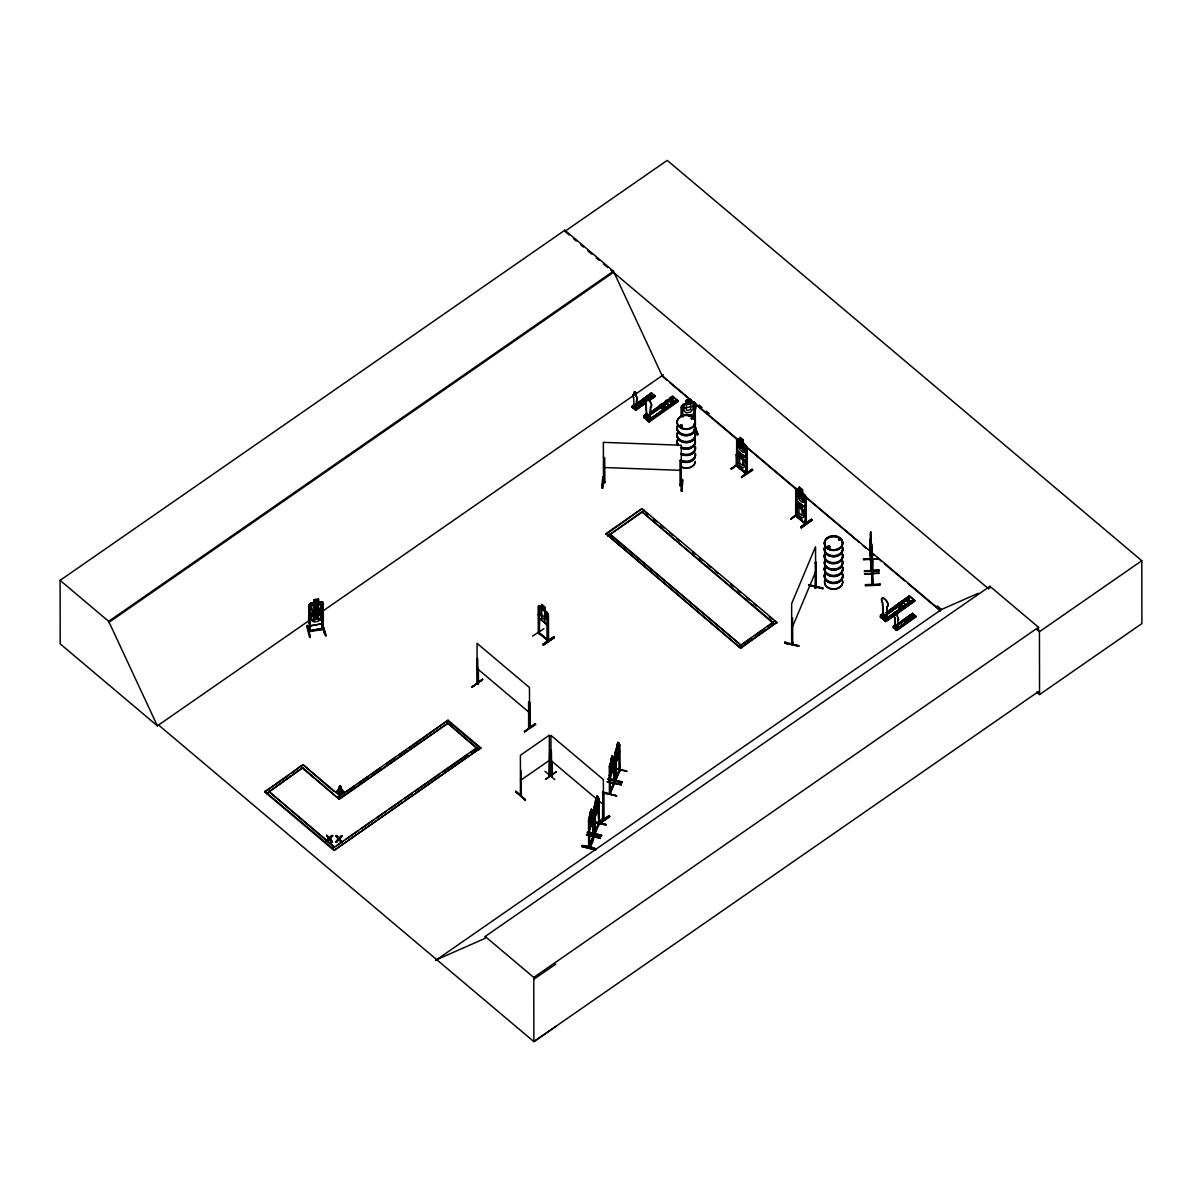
<?xml version="1.0" encoding="UTF-8"?>
<svg xmlns="http://www.w3.org/2000/svg" width="1202" height="1202" viewBox="0 0 1202 1202"><rect width="100%" height="100%" fill="white"/><g stroke="black" fill="none" stroke-linecap="round" stroke-linejoin="round"><path stroke-width="1.5" d="M870.819 534.77L870.804 541.982M870.714 558.915L870.624 560.883L870.864 558.915M872.171 567.78L871.54 554.603M521.322 794.762L520.376 794.732L521.292 794.732M520.917 770.212L521.383 795.664L520.481 795.619M603.389 457.241L604.681 457.661L604.876 482.813L604.606 481.386L603.269 481.461M603.494 476.458L602.953 488.162L602.142 488.132L602.788 476.893L602.142 488.117L603.584 476.458L602.773 476.954M604.876 482.167L603.284 481.912M603.434 481.461L603.554 482.888L603.344 442.351L681.309 445.236L681.218 485.773L680.062 485.713L680.016 460.471L681.369 460.126A9.105 6.972 -0.1 0 0 695.357 454.702M679.911 484.947L681.564 484.361M681.369 460.126L680.016 460.471M680.242 485.172L681.564 485.277M682.045 491.062L682.601 479.838L682.045 491.092L681.233 491.062L681.895 479.343L681.369 490.987M636.174 407.673L636.609 399.981A3.26 1.427 54.7 0 0 636.158 396.299L636.264 393.625L634.761 391.867M636.158 396.299L636.309 396.194A3.26 1.427 54.7 0 1 636.76 399.875L636.324 407.568L633.965 405.855L633.634 397.291A3.26 1.427 54.7 0 1 634.085 394.361L633.935 394.481A3.26 1.427 54.7 0 0 633.484 397.396L633.634 397.291M650.522 406.967L649.846 418.521L646.541 415.772L645.835 403.091A4.883 2.134 54.7 0 1 645.82 398.643A4.883 2.134 54.7 0 1 650.507 402.52A4.883 2.134 54.7 0 1 650.522 406.967L650.748 406.802A4.883 2.134 54.7 0 0 650.733 402.354A4.883 2.134 54.7 0 0 646.045 398.493A4.883 2.134 54.7 0 0 646.06 402.94L646.766 415.622L650.072 418.356L650.748 406.802M886.415 618.068L887.091 606.529A4.883 2.134 54.7 0 0 887.076 602.082A4.883 2.134 54.7 0 0 882.388 598.205A4.883 2.134 54.7 0 0 882.403 602.653L883.109 615.334L886.415 618.068L887.316 606.364A4.883 2.134 54.7 0 0 887.301 601.917A4.883 2.134 54.7 0 0 882.614 598.055A4.883 2.134 54.7 0 0 882.614 602.487L883.335 615.184L886.64 617.918M897.113 613.215L897.443 616.476A3.26 1.427 54.7 0 1 897.909 620.157L897.308 627.97L895.099 626.137L894.634 617.678A3.26 1.427 54.7 0 1 895.084 614.763L895.55 611.923M335.583 792.028L340.226 788.557M342.029 794.537L337.446 797.722L448.03 720.208L480.785 747.839L334.036 850.445L264.695 791.938L302.964 764.607L339.775 795.649L344.749 792.373L340.572 788.572M651.364 417.274L651.364 418.581L648.419 420.67L648.419 419.363L651.754 417.59L651.754 419.228L647.668 415.126M870.023 549.179L870.023 542.222L870.113 543.499M870.564 560.688L871.089 558.675M870.579 559.501L870.609 559.681M872.126 569.493L871.3 568.561L872.066 570.619L871.675 550.666M872.306 574.661C870.158 573.279 873.163 572.573 871.6 573.865M872.231 583.856L872.952 583.616M872.847 558.569L872.472 584.863L872.412 557.743C872.787 547.466 870.999 562.761 872.276 555.429M592.601 822.484L592.902 818.292L592.601 822.484L589.01 830.657L589.145 818.186L588.484 820.485M619.03 755.487L619.481 751.34L619.03 755.487L615.439 763.676L614.913 753.489L619.315 743.001L619.571 771.188L620.127 769.13L619.586 769.881M815.737 587.402L815.662 586.11L815.662 588.334L815.542 546.715L791.652 603.584L791.667 644.122L792.163 642.935M792.629 642.289C791.307 644.317 792.614 640.786 792.719 643.19L792.554 618.023L791.667 618.865L792.554 618.023M792.629 643.295L792.238 644.227L792.268 643.19M816.128 587.387L815.211 588.109M784.906 642.108L798.894 645.85L784.681 643.1L784.936 641.988M798.849 645.865L784.681 643.1L798.669 646.33M581.708 846.463L595.636 849.889L581.708 846.463C581.392 843.984 597.184 847.711 595.636 849.904M581.918 845.907L595.831 849.393M601.526 835.39L587.598 831.964L601.556 835.315L601.3 836.427L587.372 832.941L601.316 836.367M622.065 782.893L608.137 779.422L608.377 778.37M622.29 781.916L608.377 778.4L622.32 782.322L608.137 779.467L622.32 782.322M338.949 793.831L339.941 785.853L342.765 791.998L340.271 794.056L337.972 793.14L339.79 785.973M588.634 847.29L588.529 820.41M592.616 837.809C596.387 834.323 588.995 852.699 588.935 845.637C588.349 852.699 598.07 823.37 589.175 845.712M593.623 836.322L592.586 837.058L593.728 836.231M594.284 832.896C608.122 804.994 595.275 829.545 594.344 834.068L594.344 806.963L595.907 799.24M598.776 822.604L598.866 824.196L609.654 816.609L609.113 815.632L598.326 823.205L609.159 815.692M598.28 823.415L598.341 824.347M609.94 792.193L613.922 782.442M614.387 783.719L613.831 758.327L614.087 784.47L614.072 783.554L609.444 794.026L609.294 766.891M619.09 770.422L615.033 779.542L616.145 778.821M615.995 754.45L615.108 755.292L615.995 754.45L616.175 779.632L615.108 780.549L614.958 753.414M616.07 779.722L615.154 779.527M616.085 778.731L615.559 779.482M620.052 770.242L619.496 744.849L619.09 771.068M870.248 548.067C870.789 545.317 870.113 553.025 870.023 549.344M743.046 439.962L743.061 443.057L744.714 445.416L744.714 451.186L743.076 452.328L739.996 449.848L738.344 446.032L738.328 440.263L739.981 440.563L739.981 437.197L743.272 439.857L743.167 443.042L746.577 446.708L746.622 473.738L736.571 465.76L736.691 438.73L740.086 440.473M743.272 470.463L746.202 472.656L745.931 447.505L746.848 448.241L746.998 473.468L737.427 465.474C733.836 463.942 744.534 472.596 745.105 472.762M745.601 472.055L746.893 473.333M745.601 472.972C747.374 475.872 745.841 469.606 745.871 472.566M795.964 515.793L805.761 523.636L805.716 496.636M804.844 522.029C805.595 523.561 803.988 521.848 805.731 522.81M634.746 406.336L633.77 406.922M634.596 406.441L634.701 405.57M647.337 416.643L647.082 419.573L646.21 416.087L646.931 416.989L647.127 415.591L647.983 415.742L646.992 416.763L645.549 415.561L645.564 418.311L645.82 415.381M645.97 416.869L646.706 417.154L646.315 416.012M882.523 616.19L883.26 616.716L882.929 615.529M882.568 616.461L882.764 615.83M884.882 615.484L883.876 615.108M894.634 626.723L895.415 627.053M896.211 626.392L894.679 626.783M895.625 628.706L895.625 626.873C894.018 626.828 896.016 626.242 896.166 626.047M871.044 540.975C871.781 546.67 871.059 540.885 870.473 532.741M478.005 684.494L477.449 658.35L477.479 683.487C478.351 681.669 477.329 686.853 478.381 683.262M478.396 684.178L477.705 683.502M548.443 615.619L547.165 615.139L547.21 640.441C548.247 636.369 548.668 643.355 547.586 640.02L547.541 614.883L548.443 615.619L548.578 640.846L538.421 632.042M539.277 633.785L538.406 633.123L539.277 632.868M528.625 726.369L530.037 727.736L529.857 702.569L528.97 701.818M529.902 726.789L528.91 725.963L528.91 726.879L528.985 711.133M551.448 775.5C553.806 776.131 550.14 773.382 551.598 775.515L551.357 761.542M603.269 819.944L602.397 818.307L603.795 819.734L603.75 794.582L602.863 793.846L602.518 819.418L603.93 818.832L602.908 818.066L602.397 819.223L603.524 820.08L603.359 779.572L550.937 735.354L550.997 775.936L552.289 776.086M602.518 818.382L603.524 819.163M603.81 819.674L603.419 819.073M870.518 558.825L871.48 570.68L871.375 558.78M871.33 569.673L872.051 569.508M871.826 546.309L871.66 574.917L871.57 572.873M872.051 570.424L870.684 560.087M872.081 572.858L872.968 584.713L872.382 582.82M872.291 583.706L873.103 583.796M525.214 800.231L515.643 791.232L525.244 800.141M525.484 799.57L515.643 791.232M525.469 799.961L515.583 791.742M870.729 554.603L870.488 555.685L870.218 547.511M871.119 547.526L870.699 542.267M871.976 562.341L872.036 556.586L872.306 562.671L872.216 561.755M905.301 619.901L905.767 621.028M907.42 620.172L906.849 621.058M679.716 425.884L680.738 425.027M680.257 426.184L680.407 425.583M681.97 426.154L681.789 425.177L680.302 425.223M828.884 547.256L829.245 546.054M828.178 547.391L829.47 546.91L827.893 546.489M839.567 539.563L839.206 538.857L838.47 539.833M839.206 539.097L839.161 539.788M839.417 538.902L839.717 539.998M337.867 791.141L339.941 785.853M592.556 810.193L591.519 812.642L591.414 809.292L589.942 812.792L589.265 818.652L589.16 847.665L588.725 846.524M595.666 802.395L594.825 834.188L594.795 833.001M615.709 757.44L616.446 758.162L618.549 750.664L617.843 742.295L615.694 751.656L615.589 780.669L615.709 779.617M337.972 793.14L339.805 786.288M581.948 845.397L595.876 848.807M616.596 795.874L602.713 791.878M337.567 792.148L339.745 786.138M635.122 406.171C633.845 403.872 634.356 411.685 634.476 406.577L633.289 405.87L633.289 407.703M646.586 416.688L646.886 415.757L647.728 416.268M647.352 415.426L647.577 416.298M882.463 614.763L883.906 616.19L883.65 619.135L883.816 615.199L880.645 617.407L884.477 615.529L884.266 614.643L884.296 615.83L882.809 616.401M895.475 626.167L894.664 626.918L895.61 626.738M321.595 628.616L309.245 630.719C308.523 633.694 309.004 627.76 310.537 630.734L323.188 628.12M815.166 588.214L815.572 561.995L816.203 587.192M816.053 562.115L815.166 562.957M791.712 644.017L792.118 643.055M808.916 585.419L823.115 588.154L809.141 584.803M612.179 755.773L612.885 764.141L610.781 771.639L610.03 765.133L612.329 755.818L612.284 759.123M612.284 756.043L610.706 759.273M616.371 748.891L617.948 742.566M616.671 746.758L617.543 743.617M609.79 764.682L613.185 756.494M595.756 799.36C599.332 791.592 594.254 799.961 595.756 802.455M591.564 809.337L589.942 812.792M590.242 813.739L591.114 810.614M595.907 800.262L596.778 797.136M609.85 767.808L609.925 794.146L613.426 783.899M589.01 818.201L593.037 810.028L593.142 838.185M594.674 804.724L598.085 796.535M589.175 818.246L590.242 812.717M598.205 796.716L597.184 799.165L597.078 795.814M614.327 758.447L613.426 759.288M619.992 744.97L619.09 745.811M593.157 835.961L593.322 838.11L593.067 811.846L593.698 837.253L592.706 837.043M594.75 807.849L594.674 833.091M598.326 799.33L599.212 798.489L598.806 824.707L598.326 799.33L598.806 824.707M589.566 821.447L588.679 822.288L589.566 821.447L589.611 846.584M593.548 811.966L592.661 812.807M598.806 799.45L599.212 798.489M621.359 784.53L607.205 781.721L621.179 784.951M614.147 784.485L613.801 756.524C617.903 760.01 601.962 802.681 613.816 764.818M615.439 763.676L619 755.472M587.372 833.016L587.613 831.889M589.01 830.657L592.421 822.438M598.716 804.844C599.227 810.223 589.731 828.073 598.085 808.961M609.94 792.839L610.09 793.936M615.604 778.716L619.586 768.964M615.154 780.444L620.142 770.061M609.985 794.041L614.372 783.599L613.471 783.524M620.022 770.121L615.755 780.459M588.725 847.44L593.112 836.998M594.389 833.963L598.776 823.52L598.055 796.686M599.047 824.527L599.302 823.52L594.87 834.083L595.23 807.969M593.833 822.183L606.259 824.572L594.073 821.567M791.697 628.736L815.587 571.867M737.577 466.436L737.262 465.429M539.533 605.868L538.316 606.063L538.286 632.928L538.887 631.711L539.413 633.785M538.751 607.551L539.307 633.694L539.653 619.075M550.907 774.764L552.229 776.131M550.877 775.756L551.898 776.522L551.342 750.364M695.237 410.874L693.704 414.209L688.415 415.396M688.445 415.622L693.87 414.435C695.057 411.189 698.302 403.016 693.689 401.949L690.609 402.625L690.609 399.545M633.544 406.757L633.935 406.967M634.866 406.141L634.626 406.141M316.021 606.214C317.343 604.11 307.156 601.962 315.194 607.145C308.478 613.065 314.623 612.269 316.201 607.671C318.049 611.848 323.744 610.571 317.148 606.875C324.285 600.324 316.592 602.938 316.216 606.154M321.625 623.868C325.366 612.975 320.093 633.153 322.001 628.751L323.218 628.586M321.565 614.042L323.098 610.691M309.169 612.99L310.627 615.845L321.685 614.132L323.263 610.691L323.248 602.382L321.52 601.661L310.717 603.449L313.992 602.818L313.977 599.723M546.94 624.634L539.443 618.219L538.331 614.357L539.337 618.279L546.955 624.694L548.052 622.305M741.559 445.506C741.093 443.222 747.704 444.68 742.355 446.813L744.549 452.252L741.694 446.934C740.071 450.465 736.901 446.483 740.988 445.687L738.914 440.488L741.634 445.521M800.592 495.314C801.343 492.97 806.347 495.014 801.599 496.787L803.822 502.135L800.938 496.922C799.495 500.498 796.055 496.471 800.231 495.66L798.158 490.461L800.757 495.329M746.187 470.658C743.948 477.254 748.425 463.672 746.172 462.409M795.589 512.773L796.61 516.68L804.303 522.99L805.43 520.631M804.303 522.99L805.535 520.751L805.295 512.473L796.671 504.374M746.487 454.912L745.36 457.271L746.592 455.017M795.829 497.072L796.851 500.979L804.604 507.244L805.731 504.885M804.604 507.244L805.836 504.99L805.821 496.681L804.664 494.653L796.866 488.523L795.814 488.778L797.031 488.583M634.431 406.546L634.13 406.381M306.645 626.062L309.53 637.045L310.326 636.399L309.605 636.97M307.336 625.491L310.236 636.82M307.336 625.836L310.131 636.895M549.254 775.35L548.923 774.974M520.421 795.739L520.406 755.277L549.329 735.203L549.344 776.342L549.389 775.56M682.39 426.139L680.422 426.68M682.33 426.53L682.42 425.628M691.165 418.176L692.487 418.161M691.3 418.792L692.172 418.912L691.961 417.875M829.665 547.556L829.65 546.399M598.581 822.679L599.392 822.754L598.806 823.791M599.047 823.61L609.639 816.549M822.919 588.589L808.946 585.209M626.843 771.474L612.9 768.033M586.471 835.044L600.429 838.44M633.98 391.972L635.482 392.243M471.71 687.168L482.498 679.581M545.603 779.181L556.391 771.609M790.615 519.114L796.686 514.711M310.341 630.539L310.266 631.546L310.236 605.883M310.341 631.456L310.432 630.088M323.098 602.442L323.293 629.412L323.278 628.496L321.745 628.796M792.313 644.032L792.073 617.903M609.775 793.05L610.346 767.928M609.699 793.035L609.94 791.923L610.09 793.019M603.284 482.378L604.907 482.423L603.404 482.768M679.926 484.301L680.107 485.653L681.384 485.653M882.929 615.619L883.605 616.325L883.65 615.274M331.527 835.51L329.498 837.749L332.638 835.54L330.039 838.891L332.263 841.971L331.091 841.926C330.174 834.939 324.615 845.487 329.363 839.492M338.994 838.11L342.134 835.901L339.52 839.236L341.759 842.332L340.572 842.286C339.64 834.594 332.248 848.146 338.318 838.711L336.124 835.675L337.296 835.721L338.994 838.635L341.007 835.856M336.785 842.136L338.844 839.852M884.762 615.514L884.281 614.853L884.672 615.649M329.498 837.749L326.628 835.315L328.822 838.365L326.178 841.235L327.29 841.265M327.064 840.799L328.822 838.365M330.039 838.891L332.638 835.54M335.674 842.106L338.318 838.711M339.52 839.236L342.134 835.901M690.774 402.49L690.759 399.395L686.147 400.431L686.207 403.647L681.549 405.66L681.504 416.583M597.033 799.135L597.77 798.413L597.048 808.42L595.681 811.681L594.93 810.959M644.467 399.244L644.618 400.732L646.12 400.296M905.422 619.871L906.909 619.616M310.702 625.761L321.7 623.838L310.702 625.761C308.613 622.32 307.186 615.89 310.702 613.155L313.932 612.75L314.022 603.975L318.41 603.299L318.44 611.998L320.784 612.644L320.799 618.414L318.455 621.269L314.068 621.99L311.724 619.901L311.709 614.117L314.053 612.704M309.395 614.643L310.807 613.366M681.714 426.44L682.105 425.463M691.571 417.95L691.39 418.236M691.661 418.251L692.127 417.965M839.672 539.848L838.635 539.097M309.124 604.576L310.627 603.239L309.124 604.576L309.245 631.636M339.971 786.408L342.465 793.004M745.465 457.181L737.607 451.005L736.571 438.805L737.788 438.61L745.42 444.68M737.607 451.005L745.39 457.015M746.577 446.708L745.3 444.755M746.848 448.241L745.571 447.775L745.601 462.154M737.367 466.421L737.021 464.408L730.876 468.87L737.517 464.934M737.442 464.738L731.297 469.156L737.517 464.408M741.544 476.999L752.152 469.246L752.692 470.207M752.121 469.231L741.484 477.464L752.692 470.192M752.272 469.802L741.484 476.939M803.958 495.389L803.958 501.159L802.32 502.301L799.24 499.822L797.587 496.005L797.572 490.236L799.225 490.536L799.225 487.171L802.515 489.83L802.41 493.015L803.958 495.389L940.295 610.315M796.25 490.266L796.806 505.636M802.53 492.925L802.515 489.83M804.544 494.743L805.821 496.681M796.851 500.979L804.709 507.154M804.844 512.127L805.175 497.493L806.091 498.229L806.241 523.456L805.22 522.63C806.482 519.94 805.971 526.431 805.325 521.653M806.091 498.229L804.814 497.748M796.761 514.381L790.676 519.309L796.761 514.907M796.926 515.838L797.196 515.057L797.302 516.229M811.44 519.309L800.727 526.912L801.298 527.888L811.936 520.165L811.365 519.204L800.787 526.972M800.727 527.438L811.936 520.181M811.921 520.12L801.298 527.858M745.18 472.927L737.367 466.707L736.33 454.506L737.487 454.176L739.831 456.189L739.726 452.914L739.726 455.994M737.487 454.176L746.172 462.545L742.896 458.698L743.001 455.588L739.606 452.989M743.001 455.588L744.429 466.932L742.791 468.059L739.741 465.565L738.088 461.748L738.088 455.964L739.726 456.279M736.345 462.8L737.367 466.707M796.625 504.239L795.574 504.479L799.075 506.177L799.075 503.082M798.969 502.887L802.245 505.561L798.969 502.887L798.969 506.252L797.332 505.937L797.332 511.721L798.984 515.538L802.034 518.032L803.672 516.905L803.657 511.135L802.019 508.762L802.019 505.666M802.245 508.656L802.245 505.561M804.258 510.474L805.415 512.518M796.61 516.68L804.423 522.9M549.209 776.297L549.705 750.769M544.972 771.338L554.828 779.602M650.297 394.737L632.372 407.448L632.147 405.87L634.115 404.473M632.402 406.967L634.371 404.698M642.559 399.575L644.527 397.967L646.736 399.785M646.285 396.735C656.142 403.106 641.402 396.945 648.254 395.338L651.559 398.072M649.561 394.406C659.432 400.777 644.678 394.617 651.529 393.009L655.12 396.405L649.14 400.642L655.105 396.405M634.115 405.57L631.891 407.042L635.723 410.167L646.165 402.76M636.369 403.872L651.529 393.009M633.033 407.974L652.355 394.166M633.018 407.974L650.943 395.278M645.519 402.219L635.197 409.281L637.165 406.997L637.436 408.304L635.212 406.486M635.497 409.852L634.551 409.206L654.219 395.413L654.895 396.104M634.806 409.176L654.219 395.518M649.921 399.004L654.865 395.939L651.529 393.219L631.921 407.087M645.654 402.339L635.212 409.762L635.197 408.395M654.85 395.743L648.644 400.251L654.865 395.939M635.452 409.807L645.88 402.099M646.09 402.7L635.708 410.167M649.2 422.007L643.836 417.214L643.836 415.576L646.781 413.488L647.172 415.111L644.212 417.214L648.419 420.67M644.212 417.214L644.212 415.907L647.172 413.804M659.447 405.81C674.232 415.381 652.13 406.141 662.392 403.722L667.365 408.154L662.392 403.722M665.022 401.874C679.806 411.43 657.704 402.204 667.981 399.77L672.955 404.203L667.981 399.77M669.95 398.373C684.734 407.944 662.633 398.703 672.895 396.284L677.943 400.927L648.494 421.481L649.17 422.007L678.289 401.393L672.639 396.795M649.576 412.992L672.895 396.284M649.891 413.037L672.895 396.78M647.247 415.757L644.077 417.845L671.948 398.553M650.207 413.518L673.27 397.306L672.895 396.615M644.512 418.221L674.142 398.027M649.32 414.93L660.138 407.403M663.098 405.149L666.269 403.061M649.636 415.396L666.599 403.526M669.649 401.363L672.729 399.184M647.562 420.7L676.921 399.89L677.312 400.582L666.479 408.109M676.921 399.89L647.878 420.745M663.519 410.363L648.103 421.136L663.729 410.513M664.421 409.927L677.868 400.386M677.898 400.687L648.434 421.421L648.419 419.363M880.766 617.482L880.405 615.139L883.35 613.05L883.74 614.673L880.781 616.776L884.988 620.232L884.988 618.925L887.932 616.836L888.323 618.79L883.35 614.688M880.781 616.776L880.781 615.454L883.74 613.366M882.388 617.693L882.388 614.943L882.388 617.693L883.906 618.955M886.144 612.554L909.463 595.846L914.437 599.948L914.857 600.94L885.739 621.569L914.827 600.955M886.235 612.629L909.463 595.846M886.55 612.674L909.463 596.342M886.776 613.065L909.734 596.793M886.866 613.155L909.869 596.868L909.208 596.357M881.397 617.828L884.026 615.484M887.106 613.351L897.804 605.703M900.884 603.584L910.049 597.018M881.351 617.768L910.485 597.199M885.994 614.568L902.822 602.623M886.205 614.958L903.048 603.013M906.113 600.85L909.178 598.671M886.31 615.033L903.168 603.088M906.218 600.925L909.298 598.746M885.769 621.569L885.363 619.24L888.323 617.152M888.639 616.927L905.452 604.937M884.011 620.142L913.49 599.452L913.881 600.144L884.777 620.773L884.131 620.262M884.447 620.307L912.017 600.775M884.672 620.698L913.866 600.159M909.463 596.177L914.467 600.429L885.063 621.043L914.437 599.948M914.452 600.249L885.423 621.103M897.909 620.157L897.759 620.262A3.26 1.427 54.7 0 0 897.293 616.581L897.443 614.222M894.634 617.678L894.784 617.573A3.26 1.427 54.7 0 1 895.235 614.658L895.22 612.389M893.522 627.729L913.325 614.162L893.702 627.91L893.281 626.167L895.25 624.77L895.505 625.851M895.25 624.77L898.57 628.601L898.315 627.294L896.346 629.563L893.537 627.249L895.505 624.98M897.503 624.154L912.664 613.29L916.27 616.701L896.842 630.449L893.011 627.309L912.664 613.29M897.924 624.499L912.919 613.982M913.31 614.042L893.672 627.865L913.58 614.507L912.859 613.922M895.7 629.487L896.602 630.103L916.029 616.386L915.353 615.694L895.715 629.517L915.113 615.77M914.121 617.227L896.196 629.923M532.561 636.068L543.83 628.766M539.413 633.138L547.481 639.284M482.588 679.22L471.8 687.319L482.558 679.205M547.105 639.539L548.067 640.2M543.003 644.242L553.852 636.729L554.347 637.646L543.559 645.234L543.003 644.242L553.852 636.775M543.003 644.768L553.927 637.24M529.496 728.066L530.007 726.729L528.91 726.218M529.496 727.15L528.534 727.3L529.631 728.051L529.466 687.544L477.044 643.325L477.164 683.878M535.236 723.634L524.433 731.717L535.761 724.566L535.206 723.619L524.568 731.763M524.433 731.717L535.281 724.055M545.693 779.347L556.481 771.759M603.75 794.582L602.487 794.101M609.609 816.504L598.821 824.091M309.47 620.322L157.372 725.843L60.205 643.881L60.1 580.371L564.865 230.198L613.441 271.171L662.137 375.67L739.561 440.984M569.147 234.991L564.865 231.37L667.215 160.377L1141.795 560.718L1141.9 623.568L1039.55 694.576L1036.68 692.157M555.895 1026.448L533.868 1041.623L158.559 725.031L157.372 725.843L108.676 621.344L613.441 271.171M108.676 622.531L613.441 272.358M323.338 610.706L663.309 374.844M605.868 533.673L642.033 508.596L776.898 622.366L740.732 648.239L605.868 533.673L740.732 648.239M605.868 534.469L642.033 508.596M642.439 512.037L607.776 536.077L643.941 510.204L643.941 510.985M264.695 791.938L288.796 775.215M291.816 773.126L300.861 766.065L339.355 799.33L447.835 723.288L339.355 798.549M546.94 612.299L539.488 605.718M541.651 608.903L544.686 611.412M544.852 610.541L544.912 607.205L541.681 604.486L544.791 607.28L544.731 622.816M544.807 610.3L548.142 614.102L548.037 622.501M548.142 614.102L548.112 641.027L538.421 632.958M541.666 620.247L541.681 604.486L541.651 607.761L540.059 607.521L540.074 613.29L541.696 617.122L544.701 619.661L546.309 618.549L546.294 612.78L544.746 610.451M346.612 791.352L354.244 786.063M358.827 782.878L367.992 776.522M371.057 774.404L380.223 768.033M386.338 763.796L395.503 757.44M398.553 755.322L406.201 750.018M409.251 747.899L448.03 720.208M476.773 747.689L332.128 848.822M336.74 845.622L342.901 841.355M345.981 839.221L358.286 830.687M361.366 828.539L373.672 820.004M376.752 817.871L385.992 811.47M389.057 809.337L401.378 800.787M404.458 798.654L412.151 793.32M415.216 791.186L439.842 774.103M442.922 771.969L467.533 754.886M470.613 752.752L476.773 748.485M334.036 850.445L480.785 747.839M520.451 780.429L549.374 760.355M743.347 643.491L750.874 638.262M755.397 635.122L764.442 628.856M767.447 626.768L773.472 622.576M740.732 647.457L776.898 622.366M435.53 960.488L941.482 609.489L978.248 593.292M436.717 959.662L485.187 938.311L485.187 936.478L989.937 586.306L1038.513 627.279L1038.528 630.945M1038.633 691.45L533.868 1041.623L533.763 977.451L1038.513 627.279M1039.55 694.576L1039.445 631.711L1141.795 560.718M533.763 979.284L555.79 964.124M314.022 602.938L311.664 604.336L311.679 610.105L314.038 612.224L318.425 611.548L320.784 608.708L320.769 602.923L318.41 602.262L318.38 599.047M907.074 620.758L905.376 620.533M681.534 426.229L680.738 425.358M682.015 426.575L680.738 426.8M829.365 547.616L827.216 547.466L828.554 545.888M883.605 616.31L882.118 615.123M894.739 626.588L895.43 626.933M645.91 416.268L647.067 416.718L645.549 415.561M309.124 631.14L323.188 629.037M310.462 630.569L308.989 630.765M815.617 586.23L815.617 587.147M645.699 400.597L644.407 400.416M681.594 426.304L680.602 426.274M736.45 454.641L737.547 454.311M338.784 790.39L340.076 790.075M681.354 416.208L681.339 407.223L682.601 406.937L682.766 416.283M682.751 407.313L681.339 407.223M693.975 419.107L693.945 404.743L695.072 404.082M693.96 429.369L695.267 429.189A9.105 6.972 -0.1 0 1 684.584 435.665A9.105 6.972 -0.1 0 1 677.537 426.68M693.855 429.505L695.117 429.219L694.921 428.228M693.99 429.88L695.402 428.648L695.402 429.565L695.222 404.443M697.521 434.238L698.212 434.553L693.96 423.78M690.654 399.65L686.147 400.431M681.609 408.725L695.447 405.63M796.175 514.411L790.676 519.309M796.19 515.327L797.151 515.102M313.887 609.534C326.178 608.918 310.281 606.86 313.932 612.75M310.732 613.275L321.67 611.487L318.635 611.983M318.38 602.142L321.61 601.661M310.341 606.259L308.944 606.078M322.001 629.668L321.805 604.486L322.992 603.915M314.022 609.745L318.425 609.068M306.645 626.077L307.442 625.431M322.572 623.568C328.356 647.638 326.193 631.501 321.79 623.733L324.81 634.611M309.079 631.606L323.143 629.442M651.92 393.79L632.568 407.613M884.988 620.938L880.014 616.896M915.744 616.265L896.391 630.088L896.346 628.691M680.843 424.877L681.91 425.027M828.524 546.114L827.652 546.775L828.433 547.331M870.579 560.523L870.834 532.125L871.134 535.792L870.804 535.115M870.203 541.741L870.338 542.538L870.548 532.666M870.548 534.469L871.165 551.628M871.134 535.461L870.548 534.65M871.119 541.741C871.134 532.336 871.33 547.256 870.804 542.237M871.856 544.386L872.111 555.925M870.503 545.182L870.564 540.96L871.21 551.898M871.525 548.653L872.171 574.902M872.126 549.645L871.525 548.833M871.961 549.99L871.66 546.309M863.532 559.847L878.136 558.614L863.487 559.215M878.121 558.96L863.517 559.291M879.098 570.935L864.433 571.025L879.038 569.823L879.098 570.935L864.478 571.566M864.508 573.835L879.113 573.129M864.508 574.015L879.128 573.324M880.029 583.962L880.074 585.119L865.47 585.81L865.41 584.668L880.029 584.097M865.425 585.209L880.044 584.578M323.037 628.135L322.857 628.962M737.202 465.474L737.006 440.278L737.562 455.648M746.442 472.747L745.601 473.092L745.51 471.92M796.04 488.823L796.505 515.403M796.761 515.493L796.926 516.484L795.814 512.773M870.083 548.157L870.323 539.217M870.428 542.898L870.594 552.77M870.714 548.833L870.579 545.963L870.699 550.741L869.902 539.758L869.932 548.157M870.158 552.259L870.083 548.052L870.789 560.868L870.008 552.244M870.714 559.065L870.849 550.666M538.781 631.771L539.097 633.694M618.82 743.167L619.436 751.43M682.676 479.898L681.865 479.343M679.941 484.752L681.233 484.797M680.092 485.232L681.264 485.202M603.374 467.488L681.354 470.373M326.628 835.315L329.498 838.275M331.527 836.021L332.638 836.066M336.124 835.675L338.994 838.635M341.007 836.382L342.134 836.412M329.363 838.981L332.263 841.971M335.674 841.58L336.785 841.625M338.844 839.327L341.759 842.332M697.551 434.628L693.87 425.012M634.641 391.657L633.935 394.481M895.4 612.028L897.293 614.327M691.586 419.092L692.217 418.446M828.779 546.144L829.53 546.249M828.418 547.872L827.307 547.331M690.654 402.745L692.968 403.271L692.983 409.041L690.669 412.031L686.372 412.992L684.058 411.039L684.058 405.254L686.357 403.707L686.312 400.506M808.916 584.893L822.889 588.77M615.424 751.16L614.913 753.489M612.87 767.717L626.828 771.098M609.414 775.305L609.775 777.153M621.389 784.545L607.205 781.721M602.683 792.328L616.656 795.799L602.487 792.854M594.81 804.709L594.149 807.008M593.037 810.028L593.007 818.427M593.833 821.657L606.093 824.963L593.878 821.973M594.389 833.046L595.411 833.151L595.321 832.084M586.441 834.714L600.399 838.094M645.774 399.334L644.693 399.124L644.242 400.416M895.625 612.043L896.737 612.96M695.267 402.745L693.734 402.054L683.021 404.233M323.173 612.374L321.61 611.593L323.323 612.314L323.338 620.623M907.134 619.751L905.827 619.406L905.286 620.502M680.362 426.845L679.851 426.049M871.63 547.06L872.306 555.489M799.105 487.246L802.41 489.92M796.28 515.403L802.515 520.436M802.14 508.671L804.318 510.459M646.736 400.011L644.527 397.967M642.559 399.365L645.88 402.324M633.289 405.87L634.025 406.802M634.476 408.41L633.469 405.75M543.139 644.813L554.347 637.631M482.588 679.746L471.8 687.319M529.015 726.97L529.857 727.586M529.526 727.976L528.64 727.225L528.595 702.088M573.429 238.612L576.299 241.016M580.581 244.637L583.436 247.041M587.718 250.662L592.015 254.283M596.297 257.889L599.152 260.308M603.434 263.914L607.731 267.535M610.586 269.939L988.765 588.965M1036.635 629.337L1039.445 631.711M699.158 405.089L702.028 407.508M706.325 411.129L709.195 413.548M937.169 605.868L941.482 609.489M742.43 443.403L798.338 490.581M662.317 376.361L666.629 379.982M669.499 382.401L689.572 399.349M695.312 404.188L736.901 439.271M744.083 445.326L798.579 491.302M802.891 494.923L858.829 542.117M863.126 545.753L865.996 548.172M871.735 553.01L874.605 555.429M877.475 557.848L881.772 561.484M884.642 563.903L904.73 580.836M907.6 583.255L940.58 611.082M645.369 512.187L648.209 514.591M653.903 519.399L656.758 521.803M661.025 525.409L663.88 527.813M669.574 532.621L672.429 535.025M676.696 538.631L679.551 541.035M692.367 551.838L695.222 554.242M699.489 557.848L702.344 560.252M708.038 565.06L710.893 567.464M715.16 571.07L718.015 573.474M730.831 584.292L733.671 586.696M737.953 590.302L740.793 592.706M746.502 597.499L749.342 599.903M753.624 603.509L756.464 605.913M769.295 616.731L772.135 619.135M776.898 623.147L774.989 620.758L738.824 646.631M609.88 533.823L740.928 645.158L609.88 534.62M539.367 605.808L541.802 607.761M541.681 614.658L544.701 617.197M477.089 668.477L529.511 712.696M550.982 760.49L596.312 798.744M599.152 801.133L603.404 804.709M448.03 720.99L480.8 748.636M333.916 791.502L302.964 764.607M302.258 768.048L339.355 799.33M485.187 936.478L533.763 977.451M60.1 580.371L108.676 621.344M334.231 846.584L268.707 791.307L334.231 847.365M264.695 791.156L334.036 849.649M589.265 824.437L590.017 825.158L592.12 817.661L591.414 809.292M907.134 619.586L907.42 620.352M827.832 547.436L827.487 546.625M680.092 426.665L679.821 425.793M643.866 417.47L644.197 417.935M599.257 823.64L599.302 822.604M339.52 838.726L341.759 841.806M330.039 838.365L332.263 841.445M336.124 836.201L338.318 839.236M326.644 835.841L328.822 838.891M635.588 392.678L636.113 393.73M648.224 421.211L647.472 420.625M546.88 612.134L548.067 614.357M683.157 416.703L681.714 413.909L681.699 405.675M683.052 416.869L681.624 414.104M309.38 622.756L310.822 625.641M342.765 791.998L340.512 785.958M695.041 428.603L697.43 434.733M614.973 761.662L615.589 763.706M609.309 775.14L609.925 777.183M594.209 815.181L594.825 817.225M594.659 817.18L594.194 806.933M588.544 828.659L589.16 830.702M318.53 602.007L318.53 598.927L313.827 599.648L313.827 602.743M321.685 614.132L310.627 615.845M321.79 623.207L324.886 634.611M796.055 497.072L797.046 500.858M340.346 785.838L341.383 790.315M340.376 786.393L341.563 793.756M829.891 547.015L829.215 546.144L829.35 547.015M871.976 555.129L871.781 549.299L871.826 550.771M870.669 532.14L870.909 536.723M871.69 556.436L871.961 559.862M872.186 567.96L871.42 543.574M871.51 572.993L872.457 584.743M870.158 539.232L870.533 543.8M879.053 570.334L864.448 571.115M894.784 617.573L895.25 626.032M870.548 540.434L870.699 544.746M340.181 786.439L340.271 794.056M989.937 586.306L989.952 588.139M910.74 619.751L907.42 617.227M908.982 620.983L905.662 618.474M898.315 627.294L898.315 628.165M894.604 626.032L894.604 627.865M894.438 626.152L894.438 627.985M887.932 616.836L887.932 618.144M871.24 559.576L871.18 560.718M870.834 532.125L870.849 535.446M870.909 535.686L870.969 538.902M870.969 539.908L870.984 545.693M805.415 512.383L805.43 520.827M805.205 506.463L805.205 511.857M799.33 487.366L799.33 490.446M797.166 499.972L797.181 505.366M796.821 516.409L795.814 514.666L795.784 515.658L795.934 488.703M795.694 504.404L795.709 512.848M746.352 446.753L746.367 455.002M737.923 451.802L737.938 455.393M736.45 454.416L736.45 462.875M681.264 484.226L681.218 485.773M637.165 406.997L637.165 407.884M617.993 742.34L617.948 745.646M611.878 757.095L611.007 760.22L611.007 759.198M602.863 793.846L602.908 818.983M564.865 230.198L564.865 231.37M552.244 762.293L552.379 776.342M551.733 775.56L551.688 776.507M548.863 774.929L548.863 776.011M538.571 606.093L538.797 632.688M478.351 668.402L478.486 684.314M339.55 795.469L339.55 796.25M318.59 608.768L318.47 612.118M309.275 604.591L309.32 612.945M842.452 560.733A9.075 6.942 -0.1 0 1 833.136 569.132A9.075 6.942 -0.1 0 1 824.948 560.072M842.467 548.367A9.105 6.972 -0.1 0 1 833.106 556.796A9.105 6.972 -0.1 0 1 824.888 547.706M842.467 547.195A9.105 6.972 -0.1 0 1 833.106 555.64A9.105 6.972 -0.1 0 1 824.888 546.549M842.482 555.309A9.105 6.972 -0.1 0 1 833.121 563.738A9.105 6.972 -0.1 0 1 824.903 554.648M841.806 553.13A9.255 7.077 -0.1 0 1 834.323 563.438A9.255 7.077 -0.1 0 1 824.752 554.212M841.806 552.785A9.255 7.077 -0.1 0 1 834.323 563.077A9.255 7.077 -0.1 0 1 824.752 553.852M842.482 554.137A9.105 6.972 -0.1 0 1 833.121 562.581A9.105 6.972 -0.1 0 1 824.888 553.491M842.602 547.932A9.255 7.077 -0.1 0 1 833.106 556.511A9.255 7.077 -0.1 0 1 824.752 547.271M842.602 547.586A9.255 7.077 -0.1 0 1 833.106 556.15A9.255 7.077 -0.1 0 1 824.752 546.925M842.497 561.109A9.105 6.972 -0.1 0 1 833.136 569.538A9.105 6.972 -0.1 0 1 824.903 560.448M842.452 561.755A9.075 6.942 -0.1 0 1 833.136 570.154A9.075 6.942 -0.1 0 1 824.948 561.109M842.482 580.506A9.075 6.942 -0.1 0 1 833.166 588.905A9.075 6.942 -0.1 0 1 824.978 579.86M842.527 561.394A9.15 7.002 -0.1 0 1 833.136 569.868A9.15 7.002 -0.1 0 1 824.872 560.748M842.497 568.14A9.105 6.972 -0.1 0 1 833.151 576.584A9.105 6.972 -0.1 0 1 824.918 567.494M842.497 566.983A9.105 6.972 -0.1 0 1 833.136 575.412A9.105 6.972 -0.1 0 1 824.918 566.322M842.512 575.082A9.105 6.972 -0.1 0 1 833.151 583.511A9.105 6.972 -0.1 0 1 824.933 574.421M841.836 572.903A9.255 7.077 -0.1 0 1 834.353 583.21A9.255 7.077 -0.1 0 1 824.797 573.985M841.836 572.558A9.255 7.077 -0.1 0 1 834.353 582.85A9.255 7.077 -0.1 0 1 824.797 573.639M842.512 573.91A9.105 6.972 -0.1 0 1 833.151 582.354A9.105 6.972 -0.1 0 1 824.933 573.264M841.836 565.977A9.255 7.077 -0.1 0 1 834.353 576.269A9.255 7.077 -0.1 0 1 824.782 567.059M841.836 565.616A9.255 7.077 -0.1 0 1 834.353 575.908A9.255 7.077 -0.1 0 1 824.782 566.698M842.527 580.882A9.105 6.972 -0.1 0 1 833.166 589.311A9.105 6.972 -0.1 0 1 824.948 580.22M694.32 424.456A9.105 6.972 -0.1 0 1 686.958 434.598A9.105 6.972 -0.1 0 1 677.537 425.523M695.327 436.086A9.105 6.972 -0.1 0 1 684.599 442.606A9.105 6.972 -0.1 0 1 677.552 433.622M694.335 432.555A9.105 6.972 -0.1 0 1 695.132 434.268M694.471 432.104A9.255 7.077 -0.1 0 1 686.988 442.396A9.255 7.077 -0.1 0 1 677.417 433.186M694.471 431.743A9.255 7.077 -0.1 0 1 686.988 442.051A9.255 7.077 -0.1 0 1 677.417 432.825M694.455 425.162A9.255 7.077 -0.1 0 1 686.973 435.47A9.255 7.077 -0.1 0 1 677.402 426.244M694.455 424.802A9.255 7.077 -0.1 0 1 686.973 435.109A9.255 7.077 -0.1 0 1 677.402 425.884M694.32 425.613A9.105 6.972 -0.1 0 1 695.117 427.326M694.335 431.398A9.105 6.972 -0.1 0 1 686.973 441.525A9.105 6.972 -0.1 0 1 677.552 432.465M694.305 437.994A9.075 6.942 -0.1 0 1 692.337 446.303A9.075 6.942 -0.1 0 1 681.324 447.009M678.168 444.334A9.075 6.942 -0.1 0 1 677.177 440.833M677.177 441.855A9.075 6.942 -0.1 0 0 678.168 445.371A9.09 6.957 -0.1 0 1 677.162 441.855M694.305 439.015A9.075 6.942 -0.1 0 1 695.117 440.728A9.09 6.957 -0.1 0 0 694.335 439M695.312 453.259A9.255 7.077 -0.1 0 1 691.526 460.576A9.255 7.077 -0.1 0 1 681.249 460.712M695.357 448.917A9.105 6.972 -0.1 0 1 681.309 454.446M695.357 455.858A9.105 6.972 -0.1 0 1 681.324 461.388M695.342 461.283A9.075 6.942 -0.1 0 1 681.354 466.782M695.312 453.62A9.255 7.077 -0.1 0 1 691.526 460.937A9.255 7.077 -0.1 0 1 681.249 461.072M695.297 446.318A9.255 7.077 -0.1 0 1 691.511 453.65A9.255 7.077 -0.1 0 1 681.233 453.785M695.357 447.76A9.105 6.972 -0.1 0 1 681.309 453.289M695.297 446.678A9.255 7.077 -0.1 0 1 691.511 453.995A9.255 7.077 -0.1 0 1 681.233 454.131M695.372 461.688A9.105 6.972 -0.1 0 1 681.339 467.202M871.315 548.503L871.059 542.418L871.315 548.503M589.656 818.246L590.603 819.584L589.626 825.564L590.888 819.539L591.7 820.635L592.165 819.524L591.204 818.111L592.135 812.477L590.918 818.111L590.137 817.135L589.656 818.246M595.321 804.769L596.267 806.106L595.29 812.086L596.553 806.061L597.364 807.158L597.83 806.046L596.868 804.634L597.8 798.999L596.583 804.634L595.801 803.657L595.321 804.769M610.421 764.727L611.367 766.065L610.391 772.045L611.653 766.02L612.464 767.116L612.945 766.005L611.968 764.592L612.885 758.883L611.683 764.592L610.932 763.631L610.421 764.727M616.085 751.25L617.032 752.587L616.055 758.567L617.317 752.542L618.128 753.639L618.594 752.527L617.633 751.115L618.549 745.405L617.347 751.115L616.566 750.138L616.085 751.25M587.583 832.355L601.511 835.841L587.583 832.355M609.76 764.637L609.399 766.996L609.91 764.667M320.423 619.962L318.906 620.307L316.321 617.753C314.473 622.441 308.794 623.132 315.315 617.227C309.199 614.507 314.503 612.013 316.246 616.386C317.794 611.998 323.774 611.187 317.253 616.927L320.423 619.962M612.134 760.13L610.766 763.39L610.781 769.16L612.149 765.899L612.134 760.13M617.798 746.652L616.431 749.913L616.431 755.682L617.813 752.422L617.798 746.652M591.369 813.634L590.002 816.909L590.002 822.679L591.384 819.418L591.369 813.634M597.033 800.156L595.666 803.432L595.666 809.201L597.048 805.941L597.033 800.156M302.769 767.687L266.604 793.56L302.769 767.687M689.888 400.341L687.123 400.957L687.123 401.994L689.888 401.378L689.888 400.341M690.669 403.782L686.357 404.743L686.372 410.513L690.669 409.551L690.669 403.782M317.659 609.534L314.834 610L314.834 611.037L317.659 610.571L317.659 609.534M318.44 613.02L314.053 613.741L314.068 619.511L318.455 618.79L318.44 613.02M317.628 599.798L314.804 600.234L314.804 601.27L317.628 600.835L317.628 599.798M742.505 440.022L740.522 438.43L742.505 441.059L742.505 440.022M801.749 490.01L799.766 488.403L801.749 491.032L801.749 490.01M743.061 444.079L739.981 441.585L739.981 447.369L743.061 449.848L743.061 444.079M802.305 494.052L799.225 491.573L799.225 497.343L802.305 499.837L802.305 494.052M742.22 455.753L740.267 454.146L742.235 456.79L742.22 455.753M801.464 505.726L799.51 504.119L801.479 506.763L801.464 505.726M742.776 459.81L739.726 457.316L739.726 463.086L742.791 465.595L742.776 459.81M802.019 509.783L798.969 507.289L798.969 513.059L802.034 515.568L802.019 509.783M911.492 602.037L906.518 597.935L911.492 602.037M909.508 603.434L904.55 599.332L909.508 603.434M906.563 605.538L901.59 601.421L906.563 605.538M903.934 607.386L898.961 603.284L903.934 607.386M914.016 617.422L910.695 614.688L914.016 617.422M912.709 618.354L909.388 615.619L912.709 618.354M900.989 609.474L896.016 605.372L900.989 609.474M907.014 622.381L903.694 619.646L907.014 622.381M772.871 622.215L641.823 511.661L772.871 622.997L772.871 622.215M544.145 607.356L542.207 605.718L544.145 608.392L544.145 607.356M478.681 749.312L445.927 721.666L478.681 750.093L478.681 749.312M828.614 548.713A9.105 6.972 -0.1 0 0 842.647 543.184A9.105 6.972 -0.1 0 0 829.38 536.648A9.15 7.002 -0.1 0 0 828.584 548.758A9.15 7.002 -0.1 0 0 842.677 543.214A9.15 7.002 -0.1 0 0 829.365 536.663A9.105 6.972 -0.1 0 0 828.614 548.713M828.629 549.284A9.075 6.942 -0.1 0 0 842.617 543.785A9.075 6.942 -0.1 0 0 829.41 537.279A9.09 6.957 -0.1 0 0 828.614 549.314A9.09 6.957 -0.1 0 0 842.632 543.8A9.09 6.957 -0.1 0 0 829.395 537.279A9.075 6.942 -0.1 0 0 828.629 549.284M681.264 427.687A9.105 6.972 -0.1 0 0 695.312 422.157A9.105 6.972 -0.1 0 0 682.045 415.622A9.105 6.972 -0.1 0 0 681.264 427.687M681.264 428.288A9.105 6.972 -0.1 0 0 695.312 422.758A9.105 6.972 -0.1 0 0 682.045 416.223A9.105 6.972 -0.1 0 0 681.264 428.288M681.249 427.957A9.15 7.002 -0.1 0 0 695.342 422.413A9.15 7.002 -0.1 0 0 682.03 415.862A9.15 7.002 -0.1 0 0 681.249 427.957M692.352 446.708A9.105 6.972 -0.1 0 0 694.35 438.354A9.105 6.972 -0.1 0 1 692.352 446.753A9.105 6.972 -0.1 0 1 681.294 447.46A9.105 6.972 -0.1 0 0 692.352 446.708M677.567 439.421A9.105 6.972 -0.1 0 0 678.138 444.74A9.105 6.972 -0.1 0 1 677.567 439.466M681.324 448.03A9.075 6.942 -0.1 0 0 695.297 442.531A9.09 6.957 -0.1 0 1 681.309 448.03M899.111 607.431A1.623 1.247 -0.1 0 0 901.605 606.424A1.623 1.247 -0.1 0 0 899.216 605.282A1.623 1.247 -0.1 0 0 899.111 607.431M899.111 607.175A1.623 1.247 -0.1 0 0 901.59 606.169A1.623 1.247 -0.1 0 0 899.216 605.012A1.623 1.247 -0.1 0 0 899.111 607.175M662.542 407.869A1.623 1.247 -0.1 0 0 665.037 406.862A1.623 1.247 -0.1 0 0 662.648 405.72A1.623 1.247 -0.1 0 0 662.542 407.869M662.542 407.613A1.623 1.247 -0.1 0 0 665.037 406.607A1.623 1.247 -0.1 0 0 662.648 405.465A1.623 1.247 -0.1 0 0 662.542 407.613"/></g></svg>
